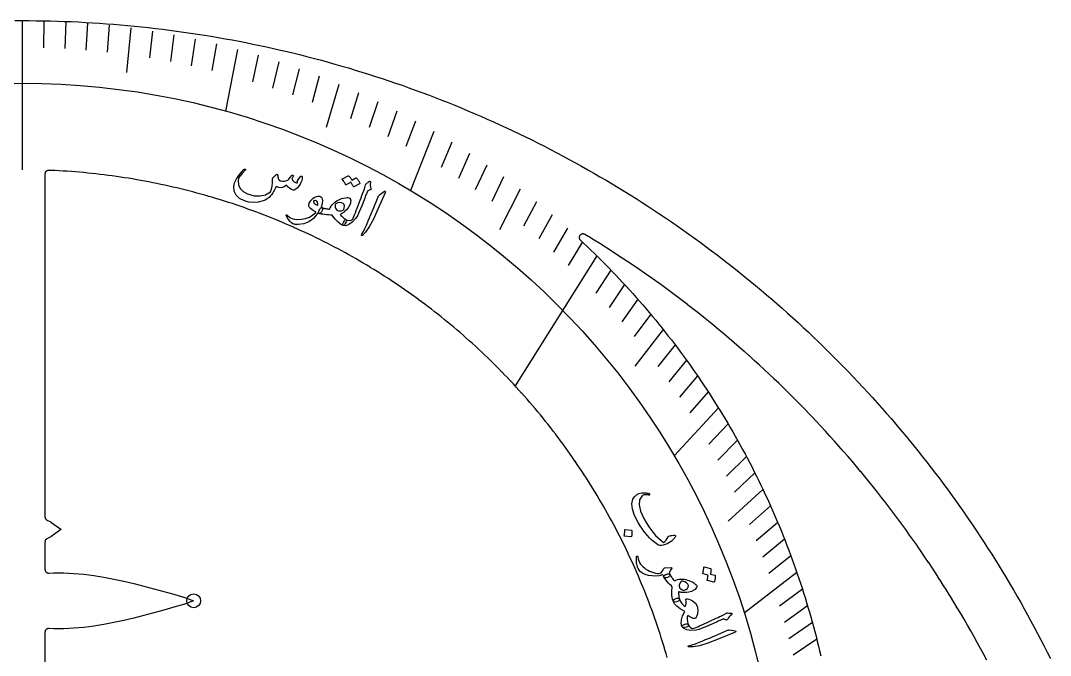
# Model space of a CAD drawing. Header units: millimetres. Extents: x -79 to 79, y -79 to 79.
# Drawn here: x -0.1 to 71, y 35.4 to 79.2 of the extents above; entities that cross this region are included whole.
import ezdxf

# ---------------------------------------------------------------- set-up
doc = ezdxf.new("R2010")
doc.units = ezdxf.units.MM
for name, color, linetype in [('CUT_INNER', 6, 'Continuous'), ('CUT_OUTER', 1, 'Continuous'), ('ENGRAVE', 7, 'Continuous'), ('ENGRAVE_FINE', 8, 'Continuous'), ('TEXT', 5, 'Continuous')]:
    doc.layers.add(name, color=color, linetype=linetype)

msp = doc.modelspace()

# ---------------------------------------------------------------- linework, layer by layer
at = {"layer": 'CUT_INNER'}
for points in [[(44.5192, 35.2474), (44.4413, 35.5189), (44.4409, 35.5203), (44.3614, 35.7913), (44.361, 35.7928), (44.2799, 36.0632), (44.2794, 36.0647), (44.1966, 36.3347), (44.1962, 36.3362), (44.1117, 36.6056), (44.1112, 36.6071), (44.0251, 36.876), (44.0247, 36.8775), (43.9369, 37.1459), (43.9364, 37.1473), (43.847, 37.4152), (43.8465, 37.4167), (43.7555, 37.684), (43.755, 37.6854), (43.6623, 37.9522), (43.6618, 37.9536), (43.5675, 38.2198), (43.567, 38.2212), (43.471, 38.4868), (43.4705, 38.4883), (43.3729, 38.7532), (43.3724, 38.7547), (43.2732, 39.0191), (43.2726, 39.0205), (43.1718, 39.2843), (43.1713, 39.2857), (43.0688, 39.5489), (43.0683, 39.5503), (42.9642, 39.8128), (42.9636, 39.8142), (42.858, 40.0761), (42.8574, 40.0775), (42.7501, 40.3388), (42.7495, 40.3402), (42.6407, 40.6007), (42.6401, 40.6021), (42.5296, 40.862), (42.529, 40.8634), (42.417, 41.1226), (42.4164, 41.1241), (42.3027, 41.3826), (42.3021, 41.384), (42.1869, 41.6418), (42.1862, 41.6432), (42.0694, 41.9003), (42.0688, 41.9017), (41.9504, 42.158), (41.9498, 42.1594), (41.8298, 42.4151), (41.8292, 42.4165), (41.7076, 42.6714), (41.707, 42.6728), (41.5839, 42.9269), (41.5832, 42.9283), (41.4586, 43.1817), (41.4579, 43.1831), (41.3317, 43.4357), (41.331, 43.437), (41.2033, 43.6889), (41.2026, 43.6903), (41.0733, 43.9413), (41.0726, 43.9427), (40.9418, 44.1929), (40.9411, 44.1943), (40.8087, 44.4437), (40.808, 44.4451), (40.6741, 44.6937), (40.6734, 44.6951), (40.538, 44.9429), (40.5372, 44.9442), (40.4003, 45.1912), (40.3996, 45.1925), (40.2611, 45.4387), (40.2604, 45.44), (40.1204, 45.6853), (40.1197, 45.6866), (39.9782, 45.931), (39.9774, 45.9323), (39.8345, 46.1759), (39.8337, 46.1772), (39.6893, 46.4199), (39.6885, 46.4212), (39.5426, 46.6629), (39.5418, 46.6642), (39.3944, 46.9051), (39.3936, 46.9064), (39.2447, 47.1464), (39.2439, 47.1477), (39.0936, 47.3867), (39.0927, 47.388), (38.9409, 47.6261), (38.9401, 47.6274), (38.7868, 47.8646), (38.786, 47.8659), (38.6313, 48.1021), (38.6304, 48.1034), (38.4743, 48.3387), (38.4734, 48.3399), (38.3158, 48.5743), (38.3149, 48.5755), (38.1559, 48.8089), (38.155, 48.8101), (37.9946, 49.0425), (37.9937, 49.0438), (37.8318, 49.2751), (37.8309, 49.2764), (37.6676, 49.5068), (37.6667, 49.508), (37.502, 49.7374), (37.5011, 49.7386), (37.335, 49.967), (37.3341, 49.9682), (37.1666, 50.1955), (37.1656, 50.1968), (36.9967, 50.4231), (36.9958, 50.4243), (36.8255, 50.6496), (36.8246, 50.6508), (36.6529, 50.875), (36.652, 50.8762), (36.4789, 51.0994), (36.478, 51.1006), (36.3036, 51.3226), (36.3026, 51.3239), (36.1268, 51.5449), (36.1259, 51.5461), (35.9487, 51.766), (35.9478, 51.7672), (35.7693, 51.986), (35.7683, 51.9872), (35.5885, 52.2049), (35.5875, 52.2061), (35.4064, 52.4228), (35.4054, 52.4239), (35.2229, 52.6394), (35.2219, 52.6406), (35.0381, 52.855), (35.0371, 52.8562), (34.852, 53.0694), (34.851, 53.0706), (34.6646, 53.2827), (34.6636, 53.2838), (34.4759, 53.4948), (34.4749, 53.496), (34.2859, 53.7058), (34.2848, 53.7069), (34.0946, 53.9156), (34.0935, 53.9167), (33.902, 54.1242), (33.9009, 54.1253), (33.7081, 54.3316), (33.707, 54.3327), (33.513, 54.5378), (33.5119, 54.5389), (33.3166, 54.7429), (33.3155, 54.744), (33.1189, 54.9467), (33.1178, 54.9478), (32.92, 55.1493), (32.9189, 55.1504), (32.7199, 55.3507), (32.7188, 55.3518), (32.5185, 55.5508), (32.5174, 55.5519), (32.3159, 55.7497), (32.3148, 55.7508), (32.1121, 55.9474), (32.111, 55.9485), (31.907, 56.1438), (31.9059, 56.1449), (31.7008, 56.339), (31.6997, 56.34), (31.4934, 56.5328), (31.4923, 56.5339), (31.2848, 56.7254), (31.2837, 56.7265), (31.075, 56.9167), (31.0739, 56.9178), (30.8641, 57.1068), (30.8629, 57.1078), (30.6519, 57.2955), (30.6508, 57.2965), (30.4387, 57.4829), (30.4375, 57.4839), (30.2243, 57.669), (30.2231, 57.67), (30.0087, 57.8538), (30.0075, 57.8548), (29.792, 58.0373), (29.7908, 58.0383), (29.5742, 58.2194), (29.573, 58.2204), (29.3553, 58.4002), (29.3541, 58.4012), (29.1353, 58.5797), (29.1341, 58.5806), (28.9142, 58.7578), (28.913, 58.7587), (28.6919, 58.9345), (28.6907, 58.9355), (28.4687, 59.1099), (28.4674, 59.1108), (28.2443, 59.2839), (28.2431, 59.2848), (28.0189, 59.4565), (28.0177, 59.4574), (27.7924, 59.6277), (27.7912, 59.6286), (27.5649, 59.7975), (27.5636, 59.7985), (27.3363, 59.966), (27.3351, 59.9669), (27.1067, 60.133), (27.1055, 60.1339), (26.8761, 60.2986), (26.8749, 60.2995), (26.6445, 60.4628), (26.6432, 60.4637), (26.4119, 60.6256), (26.4106, 60.6265), (26.1782, 60.7869), (26.177, 60.7878), (25.9436, 60.9469), (25.9424, 60.9477), (25.708, 61.1053), (25.7068, 61.1062), (25.4715, 61.2623), (25.4702, 61.2632), (25.234, 61.4179), (25.2327, 61.4187), (24.9955, 61.572), (24.9942, 61.5728), (24.7561, 61.7246), (24.7548, 61.7255), (24.5158, 61.8758), (24.5145, 61.8766), (24.2745, 62.0255), (24.2732, 62.0263), (24.0323, 62.1737), (24.031, 62.1745), (23.7893, 62.3204), (23.788, 62.3212), (23.5453, 62.4656), (23.544, 62.4664), (23.3004, 62.6094), (23.2991, 62.6101), (23.0547, 62.7516), (23.0534, 62.7523), (22.8081, 62.8923), (22.8068, 62.893), (22.5606, 63.0315), (22.5593, 63.0322), (22.3123, 63.1691), (22.311, 63.1699), (22.0632, 63.3053), (22.0618, 63.306), (21.8132, 63.4399), (21.8118, 63.4406), (21.5624, 63.573), (21.561, 63.5737), (21.3108, 63.7045), (21.3094, 63.7052), (21.0584, 63.8345), (21.057, 63.8352), (20.8051, 63.9629), (20.8038, 63.9636), (20.5511, 64.0898), (20.5498, 64.0905), (20.2964, 64.2151), (20.295, 64.2158), (20.0408, 64.3389), (20.0395, 64.3395), (19.7846, 64.4611), (19.7832, 64.4617), (19.5275, 64.5817), (19.5261, 64.5823), (19.2698, 64.7007), (19.2684, 64.7013), (19.0113, 64.8181), (19.0099, 64.8188), (18.7521, 64.934), (18.7507, 64.9346), (18.4922, 65.0483), (18.4907, 65.0489), (18.2315, 65.1609), (18.2301, 65.1615), (17.9702, 65.272), (17.9688, 65.2726), (17.7083, 65.3815), (17.7069, 65.382), (17.4456, 65.4893), (17.4442, 65.4899), (17.1823, 65.5955), (17.1809, 65.5961), (16.9184, 65.7002), (16.917, 65.7007), (16.6538, 65.8032), (16.6524, 65.8037), (16.3886, 65.9045), (16.3872, 65.9051), (16.1228, 66.0043), (16.1213, 66.0048), (15.8563, 66.1024), (15.8549, 66.1029), (15.5893, 66.1989), (15.5879, 66.1994), (15.3217, 66.2937), (15.3203, 66.2942), (15.0535, 66.3869), (15.0521, 66.3874), (14.7848, 66.4784), (14.7833, 66.4789), (14.5154, 66.5683), (14.514, 66.5688), (14.2456, 66.6566), (14.2441, 66.657), (13.9752, 66.7431), (13.9737, 66.7436), (13.7043, 66.8281), (13.7028, 66.8285), (13.4328, 66.9113), (13.4313, 66.9118), (13.1609, 66.9929), (13.1594, 66.9933), (12.8884, 67.0728), (12.887, 67.0732), (12.6155, 67.1511), (12.614, 67.1515), (12.3421, 67.2276), (12.3406, 67.228), (12.0682, 67.3025), (12.0667, 67.3029), (11.7939, 67.3757), (11.7924, 67.3761), (11.5191, 67.4473), (11.5177, 67.4476), (11.2439, 67.5171), (11.2425, 67.5175), (10.9683, 67.5852), (10.9668, 67.5856), (10.6923, 67.6517), (10.6908, 67.652), (10.4159, 67.7165), (10.4144, 67.7168), (10.139, 67.7795), (10.1375, 67.7799), (9.8618, 67.8409), (9.8603, 67.8412), (9.5842, 67.9005), (9.5827, 67.9009), (9.3063, 67.9585), (9.3048, 67.9588), (9.028, 68.0147), (9.0265, 68.015), (8.7494, 68.0693), (8.7478, 68.0696), (8.4704, 68.1221), (8.4689, 68.1224), (8.1911, 68.1732), (8.1896, 68.1735), (7.9115, 68.2226), (7.91, 68.2229), (7.6316, 68.2703), (7.6301, 68.2706), (7.3515, 68.3163), (7.3499, 68.3165), (7.071, 68.3605), (7.0695, 68.3608), (6.7903, 68.4031), (6.7888, 68.4033), (6.5093, 68.4439), (6.5078, 68.4441), (6.2281, 68.4829), (6.2266, 68.4831), (5.9466, 68.5203), (5.9451, 68.5205), (5.665, 68.5559), (5.6634, 68.5561), (5.3831, 68.5898), (5.3815, 68.59), (5.101, 68.622), (5.0995, 68.6221), (4.8187, 68.6524), (4.8172, 68.6526), (4.5362, 68.6811), (4.5347, 68.6813), (4.2536, 68.7081), (4.2521, 68.7082), (3.9708, 68.7333), (3.9693, 68.7334), (3.6878, 68.7568), (3.6863, 68.7569), (3.4048, 68.7786), (3.4032, 68.7787), (3.1215, 68.7986), (3.12, 68.7987), (2.8382, 68.8169), (2.8367, 68.817), (2.5548, 68.8334), (2.5532, 68.8335), (2.2712, 68.8482), (2.2697, 68.8483), (1.9876, 68.8613), (1.9861, 68.8614), (1.844, 68.867), (1.8188, 68.8668), (1.7938, 68.864), (1.7692, 68.8587), (1.7453, 68.851), (1.7222, 68.8409), (1.7003, 68.8285), (1.6798, 68.814), (1.6608, 68.7975), (1.6435, 68.7792), (1.6282, 68.7592), (1.615, 68.7378), (1.604, 68.7152), (1.5953, 68.6916), (1.589, 68.6672), (1.5853, 68.6423), (1.584, 68.6172), (1.584, 44.9612), (1.5853, 44.9362), (1.589, 44.9115), (1.5952, 44.8873), (1.6038, 44.8638), (1.6147, 44.8413), (1.6278, 44.8199), (1.6429, 44.8), (1.66, 44.7817), (1.6788, 44.7652), (1.6991, 44.7507), (1.7208, 44.7383), (1.9838, 44.6048), (1.9883, 44.6023), (1.9926, 44.5994), (2.6722, 44.0964), (2.6766, 44.0927), (2.6722, 44.0891), (1.9926, 43.5861), (1.9883, 43.5832), (1.9838, 43.5806), (1.7208, 43.4472), (1.6991, 43.4347), (1.6788, 43.4202), (1.66, 43.4037), (1.6429, 43.3854), (1.6278, 43.3655), (1.6147, 43.3442), (1.6038, 43.3217), (1.5952, 43.2982), (1.589, 43.274), (1.5853, 43.2492), (1.584, 43.2242), (1.584, 41.3229), (1.5853, 41.2977), (1.5891, 41.2727), (1.5954, 41.2482), (1.6042, 41.2245), (1.6153, 41.2018), (1.6287, 41.1803), (1.6442, 41.1603), (1.6616, 41.1419), (1.6807, 41.1254), (1.7015, 41.111), (1.7236, 41.0986), (1.7468, 41.0886), (1.7709, 41.081), (1.7957, 41.0759), (1.8208, 41.0733), (1.8461, 41.0732), (2.1977, 41.0903), (2.2039, 41.0905), (2.8866, 41.0899), (2.8924, 41.0898), (3.5756, 41.0578), (3.5808, 41.0575), (4.2645, 40.9965), (4.2693, 40.996), (4.9535, 40.9086), (4.9577, 40.9081), (5.6425, 40.7973), (5.6461, 40.7967), (6.3315, 40.6655), (6.3345, 40.6649), (7.0205, 40.5164), (7.0229, 40.5159), (7.7095, 40.3532), (7.7113, 40.3528), (8.3984, 40.1789), (8.3998, 40.1786), (9.0868, 39.9964), (9.7756, 39.8077), (10.4645, 39.6138), (10.4658, 39.6134), (11.1503, 39.4129), (11.1574, 39.4105), (11.8366, 39.1665), (11.8417, 39.1643), (11.8366, 39.1621), (11.1574, 38.9181), (11.1503, 38.9158), (10.4658, 38.7152), (10.4645, 38.7148), (9.7773, 38.5214), (9.0888, 38.3327), (8.3998, 38.1501), (8.3984, 38.1497), (7.7113, 37.9758), (7.7095, 37.9754), (7.0229, 37.8127), (7.0205, 37.8122), (6.3345, 37.6637), (6.3315, 37.6631), (5.6461, 37.5319), (5.6425, 37.5313), (4.9577, 37.4206), (4.9535, 37.42), (4.2693, 37.3327), (4.2645, 37.3321), (3.5808, 37.2712), (3.5756, 37.2708), (2.8924, 37.2388), (2.8866, 37.2387), (2.2039, 37.2381), (2.1977, 37.2383), (1.8461, 37.2554), (1.8208, 37.2553), (1.7957, 37.2527), (1.7709, 37.2476), (1.7468, 37.24), (1.7236, 37.23), (1.7015, 37.2177), (1.6807, 37.2032), (1.6616, 37.1867), (1.6442, 37.1683), (1.6287, 37.1483), (1.6153, 37.1269), (1.6042, 37.1041), (1.5954, 37.0804), (1.5891, 37.0559), (1.5853, 37.0309), (1.584, 37.0057), (1.584, 23.456)], [(66.5718, 35.0607), (66.3561, 35.4672), (66.3554, 35.4686), (66.1372, 35.8737), (66.1365, 35.875), (65.9159, 36.2788), (65.9151, 36.2802), (65.692, 36.6826), (65.6913, 36.6839), (65.4657, 37.085), (65.465, 37.0863), (65.2369, 37.486), (65.2362, 37.4873), (65.0057, 37.8856), (65.0049, 37.8869), (64.772, 38.2837), (64.7712, 38.285), (64.5359, 38.6804), (64.5351, 38.6817), (64.2973, 39.0757), (64.2965, 39.077), (64.0564, 39.4695), (64.0556, 39.4708), (63.813, 39.8618), (63.8122, 39.8631), (63.5672, 40.2526), (63.5664, 40.2539), (63.319, 40.6419), (63.3182, 40.6431), (63.0684, 41.0296), (63.0676, 41.0309), (62.8155, 41.4158), (62.8147, 41.4171), (62.5602, 41.8005), (62.5593, 41.8017), (62.3025, 42.1835), (62.3017, 42.1848), (62.0425, 42.565), (62.0417, 42.5663), (61.7802, 42.9449), (61.7793, 42.9462), (61.5155, 43.3232), (61.5146, 43.3244), (61.2485, 43.6998), (61.2476, 43.7011), (60.9792, 44.0748), (60.9783, 44.0761), (60.7077, 44.4481), (60.7068, 44.4494), (60.4338, 44.8198), (60.4329, 44.821), (60.1576, 45.1898), (60.1567, 45.191), (59.8792, 45.558), (59.8783, 45.5593), (59.5986, 45.9246), (59.5976, 45.9258), (59.3157, 46.2894), (59.3147, 46.2906), (59.0305, 46.6525), (59.0296, 46.6537), (58.7431, 47.0138), (58.7422, 47.015), (58.4536, 47.3734), (58.4526, 47.3746), (58.1618, 47.7312), (58.1608, 47.7323), (57.8678, 48.0871), (57.8668, 48.0883), (57.5717, 48.4413), (57.5707, 48.4425), (57.2734, 48.7936), (57.2724, 48.7948), (56.9729, 49.1441), (56.9719, 49.1453), (56.6703, 49.4928), (56.6693, 49.494), (56.3655, 49.8396), (56.3645, 49.8407), (56.0587, 50.1845), (56.0576, 50.1856), (55.7497, 50.5275), (55.7486, 50.5287), (55.4386, 50.8686), (55.4376, 50.8698), (55.1254, 51.2079), (55.1244, 51.209), (54.8102, 51.5451), (54.8091, 51.5463), (54.4929, 51.8805), (54.4918, 51.8816), (54.1735, 52.2139), (54.1725, 52.215), (53.8521, 52.5453), (53.851, 52.5464), (53.5287, 52.8747), (53.5276, 52.8758), (53.2033, 53.2022), (53.2022, 53.2033), (52.8758, 53.5276), (52.8747, 53.5287), (52.5464, 53.851), (52.5453, 53.8521), (52.215, 54.1725), (52.2139, 54.1735), (51.8816, 54.4918), (51.8805, 54.4929), (51.5463, 54.8091), (51.5451, 54.8102), (51.209, 55.1244), (51.2079, 55.1254), (50.8698, 55.4376), (50.8686, 55.4386), (50.5287, 55.7486), (50.5275, 55.7497), (50.1856, 56.0576), (50.1845, 56.0587), (49.8407, 56.3645), (49.8396, 56.3655), (49.494, 56.6693), (49.4928, 56.6703), (49.1453, 56.9719), (49.1441, 56.9729), (48.7948, 57.2724), (48.7936, 57.2734), (48.4425, 57.5707), (48.4413, 57.5717), (48.0883, 57.8668), (48.0871, 57.8678), (47.7323, 58.1608), (47.7312, 58.1618), (47.3746, 58.4526), (47.3734, 58.4536), (47.015, 58.7422), (47.0138, 58.7431), (46.6537, 59.0296), (46.6525, 59.0305), (46.2906, 59.3147), (46.2894, 59.3157), (45.9258, 59.5976), (45.9246, 59.5986), (45.5593, 59.8783), (45.558, 59.8792), (45.191, 60.1567), (45.1898, 60.1576), (44.821, 60.4329), (44.8198, 60.4338), (44.4494, 60.7068), (44.4481, 60.7077), (44.0761, 60.9783), (44.0748, 60.9792), (43.7011, 61.2476), (43.6998, 61.2485), (43.3244, 61.5146), (43.3232, 61.5155), (42.9462, 61.7793), (42.9449, 61.7802), (42.5663, 62.0417), (42.565, 62.0425), (42.1848, 62.3017), (42.1835, 62.3025), (41.8017, 62.5593), (41.8005, 62.5602), (41.4171, 62.8147), (41.4158, 62.8155), (41.0309, 63.0676), (41.0296, 63.0684), (40.6431, 63.3182), (40.6419, 63.319), (40.2539, 63.5664), (40.2526, 63.5672), (39.8631, 63.8122), (39.8618, 63.813), (39.4708, 64.0556), (39.4695, 64.0564), (39.077, 64.2965), (39.0757, 64.2973), (38.8299, 64.4457), (38.8084, 64.4573), (38.7858, 64.4667), (38.7625, 64.4739), (38.7385, 64.4788), (38.7142, 64.4813), (38.6898, 64.4814), (38.6655, 64.4792), (38.6415, 64.4746), (38.6181, 64.4676), (38.5954, 64.4584), (38.5738, 64.4471), (38.5534, 64.4337), (38.5344, 64.4183), (38.5169, 64.4012), (38.5013, 64.3824), (38.4875, 64.3622), (38.4758, 64.3408), (38.4662, 64.3183), (38.4589, 64.295), (38.4538, 64.2711), (38.4511, 64.2468), (38.4509, 64.2224), (38.453, 64.1981), (38.4574, 64.1741), (38.4642, 64.1506), (38.4732, 64.1279), (38.4845, 64.1062), (38.4977, 64.0857), (38.513, 64.0666), (38.53, 64.049), (38.7533, 63.8403), (39.0054, 63.6017), (39.2561, 63.3616), (39.5053, 63.12), (39.753, 62.8768), (39.9991, 62.6321), (40.2438, 62.3859), (40.487, 62.1383), (40.7286, 61.8891), (40.9688, 61.6385), (41.2073, 61.3863), (41.4443, 61.1328), (41.6798, 60.8777), (41.9137, 60.6213), (42.146, 60.3634), (42.3767, 60.1041), (42.6058, 59.8433), (42.8334, 59.5812), (43.0593, 59.3177), (43.2836, 59.0528), (43.5062, 58.7865), (43.7272, 58.5189), (43.9466, 58.2499), (44.1643, 57.9796), (44.3804, 57.708), (44.5948, 57.435), (44.8075, 57.1607), (45.0185, 56.8851), (45.2278, 56.6082), (45.4355, 56.3301), (45.6414, 56.0507), (45.8456, 55.77), (46.048, 55.4881), (46.2488, 55.2049), (46.4478, 54.9205), (46.645, 54.6349), (46.8405, 54.3481), (47.0342, 54.0601), (47.2262, 53.7709), (47.4164, 53.4805), (47.6047, 53.189), (47.7913, 52.8963), (47.9761, 52.6025), (48.1591, 52.3076), (48.3403, 52.0115), (48.5197, 51.7144), (48.6972, 51.4161), (48.8729, 51.1168), (49.0468, 50.8164), (49.2188, 50.5149), (49.3889, 50.2124), (49.5572, 49.9088), (49.7237, 49.6042), (49.8882, 49.2986), (50.0509, 48.992), (50.2117, 48.6844), (50.3706, 48.3758), (50.5277, 48.0662), (50.6828, 47.7557), (50.836, 47.4443), (50.9873, 47.1319), (51.1366, 46.8186), (51.2841, 46.5043), (51.4296, 46.1892), (51.5732, 45.8732), (51.7148, 45.5563), (51.8545, 45.2386), (51.9922, 44.92), (52.128, 44.6005), (52.2618, 44.2803), (52.3937, 43.9592), (52.5235, 43.6373), (52.6514, 43.3146), (52.7773, 42.9912), (52.9013, 42.667), (53.0232, 42.342), (53.1432, 42.0163), (53.2611, 41.6898), (53.377, 41.3627), (53.491, 41.0348), (53.6029, 40.7062), (53.7128, 40.377), (53.8206, 40.0471), (53.9265, 39.7165), (54.0303, 39.3853), (54.1321, 39.0535), (54.2318, 38.721), (54.3295, 38.388), (54.4252, 38.0543), (54.5188, 37.7201), (54.6103, 37.3853), (54.6998, 37.0499), (54.7873, 36.714), (54.8726, 36.3776), (54.9559, 36.0406), (55.0372, 35.7032), (55.1164, 35.3652)]]:
    msp.add_lwpolyline(points, dxfattribs=at)
at = {"layer": 'CUT_OUTER'}
msp.add_lwpolyline([(-0.486, 79.1985), (0, 79.2), (0.486, 79.1985), (0.9719, 79.194), (1.4578, 79.1866), (1.8128, 79.179), (1.9429, 79.1762), (2.4287, 79.1628), (2.9144, 79.1464), (3.3999, 79.127), (3.8854, 79.1046), (4.3707, 79.0793), (4.8558, 79.051), (5.3408, 79.0197), (5.8256, 78.9855), (6.3101, 78.9482), (6.7944, 78.908), (7.2784, 78.8648), (7.7622, 78.8187), (8.2457, 78.7696), (8.7288, 78.7175), (9.2117, 78.6625), (9.6942, 78.6045), (10.1763, 78.5435), (10.658, 78.4796), (11.1394, 78.4127), (11.6203, 78.3429), (12.1008, 78.2701), (12.5808, 78.1944), (13.0604, 78.1157), (13.5394, 78.0341), (14.018, 77.9496), (14.496, 77.8621), (14.9735, 77.7717), (15.4504, 77.6783), (15.9267, 77.5821), (16.4025, 77.4829), (16.8776, 77.3808), (17.3521, 77.2758), (17.8259, 77.1678), (18.2991, 77.057), (18.7715, 76.9433), (19.2433, 76.8267), (19.7143, 76.7071), (20.1846, 76.5847), (20.6542, 76.4594), (21.1229, 76.3313), (21.5909, 76.2002), (22.058, 76.0663), (22.5243, 75.9295), (22.9898, 75.7899), (23.4544, 75.6474), (23.9181, 75.5021), (24.381, 75.3539), (24.8429, 75.2029), (25.3038, 75.049), (25.7639, 74.8923), (26.2229, 74.7329), (26.681, 74.5705), (27.138, 74.4054), (27.594, 74.2375), (28.049, 74.0668), (28.503, 73.8933), (28.9558, 73.717), (29.4076, 73.538), (29.8583, 73.3561), (30.3078, 73.1715), (30.7562, 72.9842), (31.2035, 72.7941), (31.6495, 72.6013), (32.0944, 72.4057), (32.5381, 72.2074), (32.9805, 72.0064), (33.4217, 71.8027), (33.8617, 71.5963), (34.3003, 71.3872), (34.7377, 71.1754), (35.1738, 70.9609), (35.6085, 70.7437), (36.0419, 70.5239), (36.474, 70.3014), (36.9047, 70.0763), (37.3339, 69.8485), (37.7618, 69.6181), (38.1883, 69.3851), (38.6133, 69.1495), (39.0369, 68.9113), (39.459, 68.6704), (39.8796, 68.427), (40.2987, 68.181), (40.7163, 67.9325), (41.1323, 67.6814), (41.5469, 67.4277), (41.9598, 67.1715), (42.3712, 66.9128), (42.7809, 66.6516), (43.1891, 66.3878), (43.5956, 66.1216), (44.0005, 65.8528), (44.4038, 65.5816), (44.8053, 65.3079), (45.2052, 65.0318), (45.6034, 64.7532), (45.9998, 64.4721), (46.3946, 64.1887), (46.7876, 63.9028), (47.1788, 63.6145), (47.5682, 63.3238), (47.9559, 63.0307), (48.3417, 62.7353), (48.7257, 62.4375), (49.1079, 62.1374), (49.4883, 61.8349), (49.8668, 61.53), (50.2434, 61.2229), (50.6181, 60.9135), (50.9909, 60.6017), (51.3618, 60.2877), (51.7307, 59.9714), (52.0977, 59.6529), (52.4628, 59.3321), (52.8258, 59.0091), (53.1869, 58.6838), (53.546, 58.3564), (53.903, 58.0267), (54.2581, 57.6949), (54.6111, 57.3609), (54.962, 57.0247), (55.3109, 56.6864), (55.6576, 56.346), (56.0023, 56.0034), (56.3449, 55.6587), (56.6853, 55.3119), (57.0237, 54.9631), (57.3598, 54.6122), (57.6939, 54.2592), (58.0257, 53.9042), (58.3554, 53.5471), (58.6828, 53.188), (59.0081, 52.827), (59.3311, 52.4639), (59.6519, 52.0989), (59.9704, 51.7319), (60.2867, 51.3629), (60.6008, 50.992), (60.9125, 50.6192), (61.2219, 50.2445), (61.5291, 49.8679), (61.8339, 49.4895), (62.1364, 49.1091), (62.4366, 48.7269), (62.7344, 48.3429), (63.0298, 47.9571), (63.3229, 47.5694), (63.6136, 47.18), (63.9019, 46.7888), (64.1878, 46.3958), (64.4712, 46.0011), (64.7523, 45.6046), (65.0309, 45.2065), (65.307, 44.8066), (65.5807, 44.405), (65.852, 44.0018), (66.1207, 43.5969), (66.387, 43.1904), (66.6507, 42.7822), (66.912, 42.3725), (67.1707, 41.9611), (67.4269, 41.5482), (67.6806, 41.1336), (67.9317, 40.7176), (68.1803, 40.3), (68.4263, 39.8809), (68.6697, 39.4603), (68.9105, 39.0382), (69.1487, 38.6146), (69.3844, 38.1896), (69.6174, 37.7632), (69.8478, 37.3353), (70.0756, 36.906), (70.3007, 36.4753), (70.5232, 36.0433), (70.743, 35.6099), (70.9602, 35.1752)], dxfattribs=at)
at = {"layer": 'ENGRAVE'}
for points in [[(0, 79.2), (0, 68.904)], [(14.8558, 77.2145), (14.0362, 72.9548)], [(28.4138, 71.5462), (26.7985, 67.4789)], [(39.6649, 62.9636), (34.0176, 53.9992)], [(48.0511, 52.4822), (45.0082, 49.1587)], [(53.4635, 41.1144), (49.8321, 38.3218)]]:
    msp.add_lwpolyline(points, dxfattribs=at)
for centre, radius in [((0, 22.6319), 52.2438), ((11.8426, 39.1643), 0.4752)]:
    msp.add_circle(centre, radius, dxfattribs=at)
at = {"layer": 'ENGRAVE_FINE'}
for points in [[(1.508, 79.1799), (1.4728, 77.3269)], [(3.0147, 79.1196), (2.9441, 77.2675)], [(4.5186, 79.0192), (4.4128, 77.1685)], [(6.0184, 78.8789), (5.8774, 77.0301)], [(7.5127, 78.6989), (7.219, 75.6217)], [(9.0002, 78.4794), (8.7888, 76.6362)], [(10.4796, 78.2208), (10.2331, 76.3813)], [(11.9495, 77.9235), (11.668, 76.0881)], [(13.4086, 77.5879), (13.0922, 75.7573)], [(16.2897, 76.8038), (15.9038, 74.9844)], [(17.7092, 76.3565), (17.2887, 74.5435)], [(19.1131, 75.8732), (18.6581, 74.0672)], [(20.5002, 75.3547), (20.0109, 73.5561)], [(21.8696, 74.8015), (20.997, 71.8169)], [(23.2201, 74.2146), (22.6625, 72.4327)], [(24.5507, 73.5948), (23.9593, 71.822)], [(25.8604, 72.9428), (25.2354, 71.1797)], [(27.1484, 72.2596), (26.4899, 70.5067)], [(29.6557, 70.8033), (28.9307, 69.0724)], [(30.8734, 70.0321), (30.1155, 68.313)], [(32.0661, 69.2336), (31.2756, 67.5268)], [(33.2331, 68.4086), (32.4102, 66.7147)], [(34.3739, 67.5583), (32.9482, 64.7562)], [(35.4878, 66.6837), (34.6008, 65.017)], [(36.5743, 65.7859), (35.6557, 64.1335)], [(37.6329, 64.8659), (36.6829, 63.2284)], [(38.6633, 63.9248), (37.6822, 62.3026)], [(40.6375, 61.9834), (39.5951, 60.3935)], [(41.5808, 60.9854), (40.5082, 59.4123)], [(42.4945, 59.9705), (41.3921, 58.4147)], [(43.3784, 58.9398), (42.2465, 57.4018)], [(44.2324, 57.8944), (42.2958, 55.3596)], [(45.0564, 56.8353), (43.8665, 55.3343)], [(45.8503, 55.7635), (44.6319, 54.2817)], [(46.614, 54.6801), (45.3675, 53.2179)], [(47.3476, 53.586), (46.0734, 52.1439)], [(48.7246, 51.3698), (47.3961, 49.9691)], [(49.3682, 50.2495), (48.0131, 48.8703)], [(49.982, 49.1225), (48.6008, 47.765)], [(50.5662, 47.9895), (49.1593, 46.6542)], [(51.1211, 46.8514), (48.7313, 44.6613)], [(51.6468, 45.7091), (50.1897, 44.4196)], [(52.1436, 44.5635), (50.6621, 43.2974)], [(52.6118, 43.4153), (51.1063, 42.173)], [(53.0516, 42.2654), (51.5227, 41.0472)], [(53.8477, 39.9631), (52.2731, 38.7945)], [(54.2047, 38.8123), (52.608, 37.669)], [(54.5347, 37.6625), (52.9163, 36.5449)], [(54.8381, 36.5146), (53.1987, 35.4229)]]:
    msp.add_lwpolyline(points, dxfattribs=at)
at = {"layer": 'TEXT'}
for points in [[(19.2234, 68.4381), (19.24, 68.4548), (19.2566, 68.4647), (19.2731, 68.4679), (19.2895, 68.4644), (19.3081, 68.4538), (19.3219, 68.4399), (19.3308, 68.4226), (19.3348, 68.402), (19.3371, 68.3334), (19.3259, 68.2543), (19.3013, 68.1646), (19.2633, 68.0644), (19.1849, 67.9076), (19.0898, 67.7673), (18.9781, 67.6434), (18.8501, 67.5358), (18.8122, 67.5129), (18.7752, 67.4983), (18.739, 67.4922), (18.7036, 67.4945), (18.5887, 67.5338), (18.4761, 67.6035), (18.3658, 67.7034), (18.2573, 67.8338), (18.0761, 67.7204), (17.8958, 67.6687), (17.7159, 67.6785), (17.5359, 67.7499), (17.4919, 67.6543), (17.4469, 67.5634), (17.4007, 67.4772), (17.3535, 67.3959), (17.3051, 67.3186), (17.2551, 67.245), (17.2037, 67.1749), (17.1507, 67.1084), (17.0432, 66.993), (16.9207, 66.8952), (16.7835, 66.8149), (16.6315, 66.7519), (16.302, 66.6689), (15.9786, 66.6428), (15.6602, 66.6739), (15.3456, 66.762), (15.0152, 66.9305), (14.7828, 67.152), (14.6479, 67.4282), (14.6109, 67.7601), (14.6268, 67.8702), (14.6637, 67.9944), (14.7219, 68.1327), (14.8014, 68.2849), (14.9028, 68.4471), (15.025, 68.6103), (15.1683, 68.7744), (15.3329, 68.9391), (15.345, 68.9489), (15.3577, 68.9545), (15.371, 68.956), (15.3848, 68.9534), (15.3978, 68.9478), (15.4081, 68.9404), (15.4159, 68.9313), (15.4211, 68.9203), (15.4224, 68.9064), (15.4199, 68.8931), (15.4137, 68.8804), (15.4038, 68.8683), (15.1907, 68.6474), (15.0386, 68.4578), (14.9469, 68.3001), (14.9148, 68.1746), (14.9428, 67.8655), (15.0605, 67.6081), (15.2677, 67.4017), (15.5647, 67.245), (16.0121, 67.1188), (16.4232, 67.0981), (16.8002, 67.1841), (17.1445, 67.3777), (17.2151, 67.5647), (17.2604, 67.7734), (17.2799, 68.0039), (17.2731, 68.2563), (17.2701, 68.2827), (17.2715, 68.3048), (17.2772, 68.3226), (17.2873, 68.3361), (17.3321, 68.3786), (17.3745, 68.4183), (17.4146, 68.4552), (17.4524, 68.4893), (17.4875, 68.52), (17.5199, 68.5469), (17.5495, 68.5697), (17.5762, 68.5887), (17.59, 68.5957), (17.6019, 68.5962), (17.612, 68.59), (17.6202, 68.5772), (17.6236, 68.5685), (17.628, 68.5555), (17.6334, 68.5381), (17.6399, 68.5163), (17.6467, 68.4903), (17.6533, 68.4604), (17.6597, 68.4265), (17.6659, 68.3887), (17.6798, 68.3153), (17.694, 68.2604), (17.7087, 68.2239), (17.7238, 68.206), (17.8408, 68.1487), (17.9697, 68.1217), (18.1108, 68.1251), (18.2643, 68.1586), (18.33, 68.1953), (18.4092, 68.2668), (18.5019, 68.373), (18.6084, 68.514), (18.6186, 68.5274), (18.6313, 68.537), (18.6467, 68.5428), (18.6646, 68.5449), (18.6805, 68.5445), (18.6944, 68.5409), (18.7063, 68.534), (18.7162, 68.524), (18.7223, 68.4878), (18.7069, 68.4309), (18.67, 68.3531), (18.6117, 68.2545), (18.6823, 68.159), (18.767, 68.0804), (18.866, 68.0185), (18.9793, 67.9732), (18.992, 68.0074), (18.999, 68.0365), (19.0006, 68.0605), (18.9965, 68.0794), (18.9907, 68.0981), (18.9895, 68.1148), (18.9929, 68.1295), (19.001, 68.1423)], [(23.0317, 68.349), (23.0403, 68.3516), (23.0501, 68.3509), (23.0612, 68.3467), (23.0735, 68.3391), (23.1111, 68.2995), (23.1464, 68.2589), (23.1793, 68.2174), (23.2099, 68.1749), (23.2382, 68.1311), (23.2645, 68.0855), (23.2887, 68.0381), (23.3108, 67.9889), (23.3134, 67.9761), (23.3116, 67.9648), (23.3054, 67.955), (23.295, 67.9467), (22.9012, 67.7227), (22.8929, 67.7214), (22.8839, 67.7259), (22.8744, 67.7363), (22.8642, 67.7526), (22.8583, 67.7659), (22.8476, 67.7855), (22.832, 67.8113), (22.8117, 67.8434), (22.7863, 67.8822), (22.7558, 67.928), (22.7201, 67.9809), (22.6792, 68.0409), (22.3725, 67.8651), (22.3604, 67.861), (22.3491, 67.8642), (22.3384, 67.8747), (22.3285, 67.8924), (22.3199, 67.9077), (22.306, 67.9313), (22.2867, 67.9629), (22.2621, 68.0028), (22.2315, 68.0511), (22.1944, 68.108), (22.1505, 68.1737), (22.1, 68.2481), (22.096, 68.2583), (22.0961, 68.2666), (22.1002, 68.2729), (22.1084, 68.2773), (22.4967, 68.4926), (22.5053, 68.4953), (22.5151, 68.4946), (22.5262, 68.4906), (22.5385, 68.4831), (22.5717, 68.4517), (22.6028, 68.4189), (22.6316, 68.3846), (22.6583, 68.349), (22.683, 68.3123), (22.7057, 68.2747), (22.7266, 68.2363), (22.7455, 68.1971)], [(23.7546, 67.9382), (23.8236, 67.9938), (23.8779, 68.0381), (23.9175, 68.0711), (23.9423, 68.0928), (23.9595, 68.1059), (23.9765, 68.1128), (23.9932, 68.1135), (24.0096, 68.108), (24.0253, 68.0962), (24.0351, 68.0805), (24.0391, 68.0607), (24.0373, 68.037), (24.0258, 67.9222), (24.0266, 67.8129), (24.0396, 67.7089), (24.0649, 67.6104), (24.0705, 67.5802), (24.0626, 67.5537), (24.0412, 67.5309), (24.0062, 67.5118), (23.8328, 67.4293), (23.8072, 67.3646), (23.7822, 67.301), (23.7577, 67.2386), (23.7338, 67.1772), (23.7104, 67.117), (23.6876, 67.0578), (23.6654, 66.9998), (23.6438, 66.9429), (23.4423, 66.4165), (23.2733, 66.0111), (23.1378, 65.7262), (23.0364, 65.5615), (22.7886, 65.2969), (22.5599, 65.1255), (22.3501, 65.0473), (22.1584, 65.0624), (22.1541, 65.0647), (22.1498, 65.0669), (22.1454, 65.0692), (22.1411, 65.0714), (22.1283, 65.1097), (22.1414, 65.1752), (22.1803, 65.268), (22.2452, 65.388), (22.2726, 65.4306), (22.3018, 65.4568), (22.333, 65.4665), (22.366, 65.4598), (22.4886, 65.4241), (22.6022, 65.4159), (22.707, 65.4355), (22.803, 65.4829), (22.8483, 65.577), (22.8973, 65.6853), (22.9499, 65.8079), (23.0062, 65.9447), (23.066, 66.0952), (23.1294, 66.2586), (23.1962, 66.435), (23.2665, 66.6243), (23.3368, 66.8098), (23.3993, 66.9768), (23.4541, 67.1253), (23.5012, 67.2553), (23.5412, 67.3666), (23.5747, 67.4587), (23.6017, 67.5317), (23.6224, 67.5856), (23.7083, 67.8612), (23.7199, 67.8868), (23.7314, 67.9082), (23.743, 67.9253), (23.7546, 67.9382)], [(20.3931, 65.878), (20.1155, 65.5553), (19.7986, 65.3242), (19.4426, 65.1833), (19.0474, 65.1314), (18.9956, 65.1312), (18.9452, 65.1328), (18.8963, 65.136), (18.8488, 65.1409), (18.8031, 65.1477), (18.7597, 65.1565), (18.7184, 65.1673), (18.6794, 65.1802), (18.5921, 65.2351), (18.4902, 65.3402), (18.3731, 65.4954), (18.2403, 65.7005), (18.2279, 65.7271), (18.2234, 65.7496), (18.227, 65.768), (18.2386, 65.7824), (18.2544, 65.7906), (18.2706, 65.7905), (18.2872, 65.7821), (18.3041, 65.7655), (18.4704, 65.6169), (18.6878, 65.5232), (18.9572, 65.4835), (19.2796, 65.4968), (19.564, 65.5509), (19.8244, 65.647), (20.0608, 65.7857), (20.2732, 65.9673), (20.2762, 65.9759), (20.2767, 65.9835), (20.2748, 65.9903), (20.2704, 65.9961), (20.122, 66.0761), (20.0002, 66.1543), (19.9051, 66.2307), (19.8367, 66.3057), (19.7963, 66.3917), (19.7901, 66.4881), (19.8181, 66.595), (19.8805, 66.7124), (19.8902, 66.7273), (19.9007, 66.7422), (19.9118, 66.7572), (19.9237, 66.7722), (19.9363, 66.7874), (19.95, 66.8033), (19.9645, 66.8198), (19.9801, 66.8369), (20.0918, 66.9425), (20.2052, 67.0206), (20.32, 67.0712), (20.4363, 67.0943), (20.5416, 67.0876), (20.6233, 67.0491), (20.6812, 66.9788), (20.7153, 66.877), (20.7276, 66.7515), (20.7182, 66.617), (20.6871, 66.4733), (20.6344, 66.3205), (20.6433, 66.3165), (20.652, 66.3129), (20.6605, 66.3097), (20.6689, 66.3069), (20.6774, 66.3041), (20.6859, 66.3009), (20.6946, 66.2973), (20.7035, 66.2933), (20.7305, 66.2726), (20.7446, 66.242), (20.7459, 66.2018), (20.7344, 66.1517), (20.7148, 66.1), (20.69, 66.0501), (20.66, 66.002), (20.6247, 65.9557), (20.589, 65.9171), (20.5579, 65.8923), (20.5313, 65.8811), (20.5092, 65.8837), (20.4253, 65.9234), (20.4209, 65.9155), (20.414, 65.9053), (20.4048, 65.8928), (20.3931, 65.878)], [(22.6036, 66.9574), (22.6101, 66.9539), (22.6158, 66.9505), (22.6208, 66.9471), (22.6251, 66.9436), (22.629, 66.9401), (22.6327, 66.9362), (22.6363, 66.9321), (22.6398, 66.9277), (22.6687, 66.8622), (22.6807, 66.7878), (22.676, 66.7045), (22.6544, 66.6123), (22.5861, 66.4377), (22.4962, 66.2805), (22.3851, 66.1405), (22.2529, 66.0176), (22.2187, 65.9904), (22.1834, 65.9637), (22.147, 65.9375), (22.1095, 65.9119), (22.0709, 65.8869), (22.0313, 65.8623), (21.9906, 65.8384), (21.9488, 65.8149), (22.0042, 65.7575), (22.0586, 65.7037), (22.1119, 65.6534), (22.1642, 65.6067), (22.2157, 65.5638), (22.2664, 65.525), (22.3165, 65.4904), (22.366, 65.4598), (22.3821, 65.4427), (22.3865, 65.414), (22.3794, 65.3738), (22.3607, 65.3221), (22.3032, 65.1965), (22.2503, 65.1113), (22.202, 65.0667), (22.1584, 65.0624), (21.9731, 65.1601), (21.7837, 65.3119), (21.5896, 65.5179), (21.3895, 65.7779), (21.2796, 65.7795), (21.1593, 65.7859), (21.0287, 65.7971), (20.8876, 65.8129), (20.7482, 65.8317), (20.638, 65.85), (20.5569, 65.8679), (20.5048, 65.8858), (20.4829, 65.9037), (20.4701, 65.9325), (20.4665, 65.9721), (20.472, 66.0225), (20.478, 66.05), (20.486, 66.0765), (20.4959, 66.1021), (20.5077, 66.1269), (20.5209, 66.1509), (20.535, 66.1746), (20.5498, 66.1979), (20.5656, 66.2207), (20.6005, 66.2601), (20.634, 66.2849), (20.6661, 66.2951), (20.6969, 66.2909), (20.7662, 66.2723), (20.8342, 66.2552), (20.901, 66.2397), (20.9665, 66.2256), (21.0313, 66.2129), (21.096, 66.2012), (21.1605, 66.1905), (21.2249, 66.1808), (21.2655, 66.2854), (21.3225, 66.3868), (21.396, 66.485), (21.4861, 66.58), (21.5695, 66.6511), (21.6581, 66.7162), (21.752, 66.7752), (21.8511, 66.828), (21.9561, 66.8743), (22.0675, 66.9138), (22.1854, 66.9465), (22.3097, 66.9722), (22.4026, 66.984), (22.4826, 66.9854), (22.5496, 66.9765), (22.6036, 66.9574)], [(24.9183, 67.3658), (25.0069, 67.4219), (25.0578, 67.4305), (25.071, 67.3918), (25.0464, 67.3056), (24.5518, 66.1834), (24.2438, 65.497), (23.9624, 64.9686), (23.7095, 64.5972), (23.4859, 64.3823), (23.4599, 64.3691), (23.4409, 64.3647), (23.4291, 64.3692), (23.4244, 64.3826), (23.4241, 64.3995), (23.428, 64.4191), (23.4362, 64.4413), (23.4487, 64.466), (23.5542, 64.6543), (23.6575, 64.8587), (23.7584, 65.0795), (23.8568, 65.3166), (23.8836, 65.378), (23.9541, 65.5448), (24.0682, 65.817), (24.2253, 66.195), (24.5638, 67.0383), (24.5848, 67.0815), (24.6085, 67.119), (24.6349, 67.1506), (24.664, 67.1765)], [(20.4164, 66.4832), (20.4078, 66.5879), (20.3832, 66.6703), (20.3428, 66.7305), (20.2865, 66.7684), (20.2458, 66.7754), (20.2064, 66.775), (20.1684, 66.767), (20.1317, 66.7516), (20.1174, 66.741), (20.1092, 66.7262), (20.1074, 66.7073), (20.1117, 66.684), (20.1393, 66.6218), (20.1935, 66.563), (20.2743, 66.5076), (20.3817, 66.4554), (20.3939, 66.4525), (20.4038, 66.4561), (20.4113, 66.4664), (20.4164, 66.4832)], [(22.162, 66.5892), (22.0538, 66.6363), (21.9336, 66.6466), (21.8017, 66.62), (21.6583, 66.5565), (21.6253, 66.5283), (21.6063, 66.4821), (21.6014, 66.4179), (21.6105, 66.3356), (21.6341, 66.2509), (21.6687, 66.1816), (21.7142, 66.1276), (21.7708, 66.0889), (21.8428, 66.0663), (21.9301, 66.0631), (22.0329, 66.0791), (22.1513, 66.1143), (22.2207, 66.2663), (22.2457, 66.3961), (22.2261, 66.5038), (22.162, 66.5892)], [(45.0857, 43.5957), (45.062, 43.5471), (45.033, 43.4992), (44.9989, 43.4522), (44.9595, 43.406), (44.9153, 43.3606), (44.8664, 43.3164), (44.813, 43.2732), (44.7549, 43.2311), (44.6341, 43.1554), (44.5086, 43.0929), (44.3785, 43.0434), (44.2439, 43.0068), (44.1179, 42.987), (44.0093, 42.986), (43.9181, 43.0037), (43.8441, 43.0402), (43.6595, 43.1784), (43.4798, 43.3315), (43.305, 43.4997), (43.1348, 43.6829), (42.9697, 43.8814), (42.8098, 44.0956), (42.6551, 44.3254), (42.5051, 44.571), (42.2607, 45.0502), (42.1193, 45.4757), (42.0827, 45.8501), (42.1524, 46.175), (42.2512, 46.3484), (42.3883, 46.4802), (42.564, 46.5697), (42.7788, 46.6166), (42.8289, 46.6197), (42.8816, 46.6203), (42.9368, 46.6183), (42.9945, 46.6136), (43.0547, 46.6063), (43.1174, 46.5964), (43.1826, 46.5838), (43.2503, 46.5685), (43.2706, 46.5621), (43.2863, 46.5523), (43.2974, 46.5394), (43.3039, 46.5231), (43.3057, 46.5108), (43.3033, 46.4983), (43.2968, 46.4857), (43.286, 46.4729), (43.2746, 46.4634), (43.2616, 46.458), (43.2469, 46.4568), (43.2307, 46.4597), (43.1655, 46.473), (43.1007, 46.4814), (43.0364, 46.4849), (42.9727, 46.4837), (42.9157, 46.4753), (42.8649, 46.4596), (42.8204, 46.4367), (42.782, 46.4064), (42.6109, 46.1337), (42.5774, 45.7832), (42.6793, 45.354), (42.914, 44.8432), (43.0656, 44.5742), (43.2216, 44.3234), (43.3822, 44.0908), (43.5478, 43.8762), (43.7188, 43.6794), (43.8956, 43.4999), (44.0784, 43.3379), (44.2674, 43.1932), (44.3519, 43.2552), (44.4355, 43.3458), (44.5179, 43.4652), (44.5989, 43.6135), (44.6094, 43.6219), (44.6316, 43.6317), (44.6656, 43.6428), (44.7114, 43.6553), (44.7166, 43.6553), (44.7209, 43.6556), (44.7244, 43.6562), (44.7271, 43.6571), (44.7915, 43.6692), (44.866, 43.6777), (44.9505, 43.6823), (45.045, 43.6831), (45.0761, 43.6784), (45.0932, 43.6622), (45.0965, 43.6346), (45.0857, 43.5957)], [(42.0504, 44.0382), (42.0587, 44.0356), (42.0659, 44.0298), (42.0719, 44.0207), (42.0768, 44.0083), (42.0841, 43.9071), (42.081, 43.8068), (42.0674, 43.7076), (42.0434, 43.6093), (42.0378, 43.5982), (42.0304, 43.5908), (42.0211, 43.5871), (42.0099, 43.5873), (41.5708, 43.618), (41.559, 43.6213), (41.5523, 43.6299), (41.5505, 43.6437), (41.5538, 43.6627), (41.5567, 43.6791), (41.5605, 43.7047), (41.5652, 43.7394), (41.5708, 43.7833), (41.577, 43.837), (41.5836, 43.9009), (41.5904, 43.975), (41.5973, 44.0595), (41.5996, 44.0714), (41.6041, 44.0791), (41.6107, 44.0825), (41.6195, 44.0817)], [(44.3544, 41.4387), (44.7811, 41.4527), (44.817, 41.4493), (44.8377, 41.4401), (44.8433, 41.4253), (44.8336, 41.4048), (44.7853, 41.3396), (44.7456, 41.2794), (44.7146, 41.2243), (44.6923, 41.1742), (44.6799, 41.1243), (44.677, 41.0744), (44.6834, 41.0243), (44.6993, 40.9742), (44.7063, 40.9211), (44.6822, 40.8713), (44.6272, 40.8249), (44.5411, 40.7819), (44.449, 40.7523), (44.3755, 40.7461), (44.3207, 40.7633), (44.2845, 40.804), (44.2678, 40.8397), (44.252, 40.8765), (44.2371, 40.9143), (44.223, 40.9531), (44.2186, 40.9588), (44.211, 40.9626), (44.2001, 40.9644), (44.1861, 40.9642), (43.9583, 40.898), (43.7226, 40.8688), (43.4789, 40.876), (43.2273, 40.9192), (42.9953, 40.9866), (42.8107, 41.0672), (42.6732, 41.1615), (42.5827, 41.27), (42.522, 41.3827), (42.4739, 41.4891), (42.4384, 41.5895), (42.4155, 41.684), (42.4089, 41.7322), (42.403, 41.7845), (42.3981, 41.8407), (42.394, 41.901), (42.3914, 41.9653), (42.391, 42.0337), (42.3928, 42.106), (42.3967, 42.1824), (42.3969, 42.2012), (42.4, 42.2167), (42.406, 42.229), (42.4149, 42.2381), (42.428, 42.2474), (42.4399, 42.2522), (42.4504, 42.2525), (42.4596, 42.2482), (42.4692, 42.2415), (42.4765, 42.2323), (42.4815, 42.2208), (42.4841, 42.2069), (42.518, 42.057), (42.5621, 41.9224), (42.6167, 41.8031), (42.6818, 41.6989), (42.761, 41.6024), (42.8496, 41.5127), (42.9474, 41.4298), (43.0545, 41.3536), (43.1709, 41.2836), (43.2963, 41.2194), (43.4309, 41.1609), (43.5747, 41.1081), (43.6992, 41.0751), (43.8168, 41.0566), (43.9275, 41.0527), (44.0313, 41.0636), (44.0922, 41.0986), (44.1517, 41.163), (44.2096, 41.2567), (44.2657, 41.3798), (44.2793, 41.4029), (44.2986, 41.4204), (44.3236, 41.4324), (44.3544, 41.4387)], [(47.8095, 40.9285), (47.8176, 40.9247), (47.8244, 40.9175), (47.8297, 40.9069), (47.8337, 40.893), (47.8349, 40.8384), (47.8336, 40.7847), (47.83, 40.7318), (47.824, 40.6799), (47.8155, 40.6284), (47.8042, 40.577), (47.7902, 40.5256), (47.7735, 40.4744), (47.7667, 40.4631), (47.7577, 40.456), (47.7466, 40.4529), (47.7333, 40.4538), (47.2913, 40.5533), (47.2842, 40.5579), (47.2807, 40.5673), (47.2807, 40.5814), (47.2841, 40.6003), (47.2887, 40.6141), (47.2939, 40.6358), (47.2998, 40.6654), (47.3064, 40.7028), (47.3137, 40.7485), (47.322, 40.803), (47.3313, 40.8662), (47.3414, 40.9381), (46.9963, 41.0145), (46.9846, 41.0197), (46.9783, 41.0297), (46.9775, 41.0445), (46.9821, 41.0643), (46.9861, 41.0815), (46.9916, 41.1082), (46.9987, 41.1446), (47.0074, 41.1906), (47.0173, 41.2469), (47.0281, 41.3141), (47.04, 41.3922), (47.0527, 41.4812), (47.0566, 41.4915), (47.0622, 41.4975), (47.0695, 41.4994), (47.0785, 41.4971), (47.5105, 41.3949), (47.5187, 41.3911), (47.5256, 41.384), (47.531, 41.3736), (47.5351, 41.3597), (47.5385, 41.3141), (47.5394, 41.269), (47.5376, 41.2242), (47.5334, 41.1799), (47.5269, 41.1361), (47.5184, 41.093), (47.508, 41.0506), (47.4956, 41.0089)], [(46.556, 40.1878), (46.5585, 40.1809), (46.5604, 40.1745), (46.5618, 40.1686), (46.5627, 40.1631), (46.5631, 40.1579), (46.5633, 40.1525), (46.5632, 40.1471), (46.5628, 40.1415), (46.5401, 40.0736), (46.4989, 40.0105), (46.4392, 39.9521), (46.3612, 39.8984), (46.1931, 39.8153), (46.0208, 39.7596), (45.8445, 39.7309), (45.664, 39.729), (45.6204, 39.7319), (45.5763, 39.736), (45.5318, 39.7412), (45.4868, 39.7475), (45.4414, 39.7549), (45.3956, 39.7634), (45.3493, 39.7731), (45.3027, 39.7839), (45.305, 39.7041), (45.3089, 39.6277), (45.3145, 39.5547), (45.3217, 39.4849), (45.3309, 39.4185), (45.3423, 39.3557), (45.3561, 39.2963), (45.3721, 39.2405), (45.3724, 39.2169), (45.3564, 39.1927), (45.324, 39.1678), (45.2754, 39.1422), (45.1483, 39.088), (45.0519, 39.0607), (44.9861, 39.0601), (44.951, 39.0863), (44.8797, 39.2834), (44.842, 39.5231), (44.8371, 39.8061), (44.8642, 40.1331), (44.784, 40.2082), (44.6994, 40.2939), (44.6103, 40.3902), (44.5167, 40.4969), (44.4263, 40.6046), (44.3571, 40.6923), (44.3092, 40.7603), (44.2827, 40.8085), (44.2786, 40.8365), (44.2885, 40.8664), (44.3125, 40.8981), (44.3505, 40.9316), (44.3734, 40.9479), (44.3972, 40.9622), (44.4218, 40.9745), (44.4471, 40.9848), (44.4731, 40.9937), (44.4994, 41.0017), (44.5261, 41.0089), (44.5531, 41.0153), (44.6054, 41.0208), (44.6469, 41.0166), (44.6776, 41.0026), (44.6975, 40.9787), (44.7362, 40.9183), (44.775, 40.8598), (44.8139, 40.8034), (44.8529, 40.7489), (44.8923, 40.6959), (44.9322, 40.6437), (44.9727, 40.5923), (45.0138, 40.5418), (45.1142, 40.5918), (45.2246, 40.6284), (45.3451, 40.6515), (45.4756, 40.6611), (45.5852, 40.6576), (45.6945, 40.646), (45.8036, 40.6264), (45.9125, 40.5987), (46.0213, 40.5623), (46.1303, 40.5165), (46.2395, 40.4613), (46.3487, 40.3967), (46.4253, 40.3428), (46.4854, 40.29), (46.529, 40.2383), (46.556, 40.1878)], [(45.9816, 40.2129), (45.9333, 40.3205), (45.8514, 40.409), (45.736, 40.4782), (45.5871, 40.5278), (45.5438, 40.5292), (45.4986, 40.5078), (45.4518, 40.4636), (45.4031, 40.3967), (45.3635, 40.3182), (45.3424, 40.2437), (45.3397, 40.1731), (45.3555, 40.1063), (45.3935, 40.0412), (45.456, 39.98), (45.5428, 39.9226), (45.654, 39.8689), (45.8076, 39.9346), (45.9135, 40.0138), (45.9715, 40.1066), (45.9816, 40.2129)], [(45.9609, 37.5338), (45.9727, 37.4618), (45.9565, 37.4054), (45.9124, 37.3647), (45.8403, 37.3397), (45.7206, 37.3264), (45.6298, 37.3312), (45.5677, 37.3542), (45.5344, 37.3955), (45.4843, 37.616), (45.5008, 37.8597), (45.5836, 38.1275), (45.7325, 38.4203), (45.4237, 38.6183), (45.1905, 38.7944), (45.0328, 38.95), (44.951, 39.0863), (44.9444, 39.1389), (44.963, 39.191), (45.007, 39.2428), (45.0763, 39.2942), (45.1766, 39.3388), (45.2594, 39.3448), (45.3246, 39.312), (45.3721, 39.2405), (45.4052, 39.1716), (45.4425, 39.1053), (45.4842, 39.0415), (45.5301, 38.9801), (45.5806, 38.9213), (45.636, 38.8651), (45.6963, 38.8115), (45.7615, 38.7605), (45.7993, 38.8649), (45.8178, 38.9818), (45.8171, 39.1112), (45.797, 39.253), (45.7976, 39.2668), (45.805, 39.2784), (45.8191, 39.2878), (45.84, 39.2951), (45.9198, 39.2989), (46.0166, 39.2795), (46.1303, 39.2368), (46.2609, 39.1706), (46.4601, 39.0051), (46.5836, 38.7981), (46.6309, 38.5506), (46.6014, 38.2637), (46.564, 38.1342), (46.5167, 38.0374), (46.4599, 37.9732), (46.3936, 37.9415), (46.3105, 37.9429), (46.2078, 37.9797), (46.0854, 38.0514), (45.9432, 38.1578), (45.9021, 38.034), (45.8915, 37.8889), (45.9112, 37.7222), (45.9609, 37.5338)], [(48.6879, 38.3301), (48.776, 38.3214), (48.8458, 38.315), (48.8972, 38.3108), (48.9301, 38.309), (48.9516, 38.3062), (48.9686, 38.2992), (48.981, 38.2881), (48.9888, 38.2727), (48.9917, 38.2533), (48.9877, 38.2351), (48.9768, 38.2182), (48.9589, 38.2025), (48.8703, 38.1287), (48.7942, 38.0501), (48.7307, 37.9668), (48.6797, 37.8787), (48.6626, 37.8532), (48.6384, 37.8399), (48.6071, 37.8386), (48.5688, 37.8494), (48.3872, 37.912), (48.3237, 37.8838), (48.2613, 37.856), (48.2, 37.8285), (48.14, 37.8015), (48.0812, 37.7749), (48.0235, 37.7486), (47.967, 37.7227), (47.9117, 37.6973), (47.3992, 37.4627), (46.9946, 37.2917), (46.6983, 37.1832), (46.5106, 37.1368), (46.1484, 37.1215), (45.8651, 37.1593), (45.6606, 37.2505), (45.5344, 37.3955), (45.5329, 37.4001), (45.5314, 37.4048), (45.5299, 37.4094), (45.5283, 37.4141), (45.546, 37.4503), (45.6012, 37.4879), (45.694, 37.5269), (45.8243, 37.5671), (45.8737, 37.5783), (45.913, 37.5765), (45.942, 37.5617), (45.9609, 37.5338), (46.0234, 37.4224), (46.0988, 37.337), (46.1872, 37.2776), (46.2889, 37.2442), (46.3871, 37.2796), (46.498, 37.3226), (46.6214, 37.3732), (46.7574, 37.4315), (46.9056, 37.4969), (47.0653, 37.5692), (47.2365, 37.6483), (47.4192, 37.7342), (47.5993, 37.8173), (47.7609, 37.8927), (47.904, 37.9603), (48.0287, 38.0202), (48.1352, 38.0716), (48.2236, 38.1138), (48.2941, 38.147), (48.3466, 38.171), (48.6009, 38.3075), (48.6271, 38.3177), (48.6503, 38.3248), (48.6706, 38.329), (48.6879, 38.3301)], [(49.1175, 37.1065), (49.22, 37.0845), (49.2624, 37.0549), (49.2447, 37.018), (49.1668, 36.9738), (48.0278, 36.5192), (47.3272, 36.245), (46.7562, 36.065), (46.3156, 35.9771), (46.0055, 35.9803), (45.9776, 35.9891), (45.9611, 35.9992), (45.9558, 36.0107), (45.9617, 36.0236), (45.9734, 36.0359), (45.9899, 36.0471), (46.0113, 36.0572), (46.0376, 36.0661), (46.2447, 36.1265), (46.4616, 36.2001), (46.6883, 36.287), (46.9246, 36.3874), (46.9867, 36.4124), (47.1539, 36.482), (47.426, 36.5965), (47.8028, 36.7562), (48.6352, 37.121), (48.6804, 37.1371), (48.7235, 37.1473), (48.7645, 37.1514), (48.8034, 37.1494)]]:
    msp.add_lwpolyline(points, close=True, dxfattribs=at)

doc.saveas('drawing.dxf')
